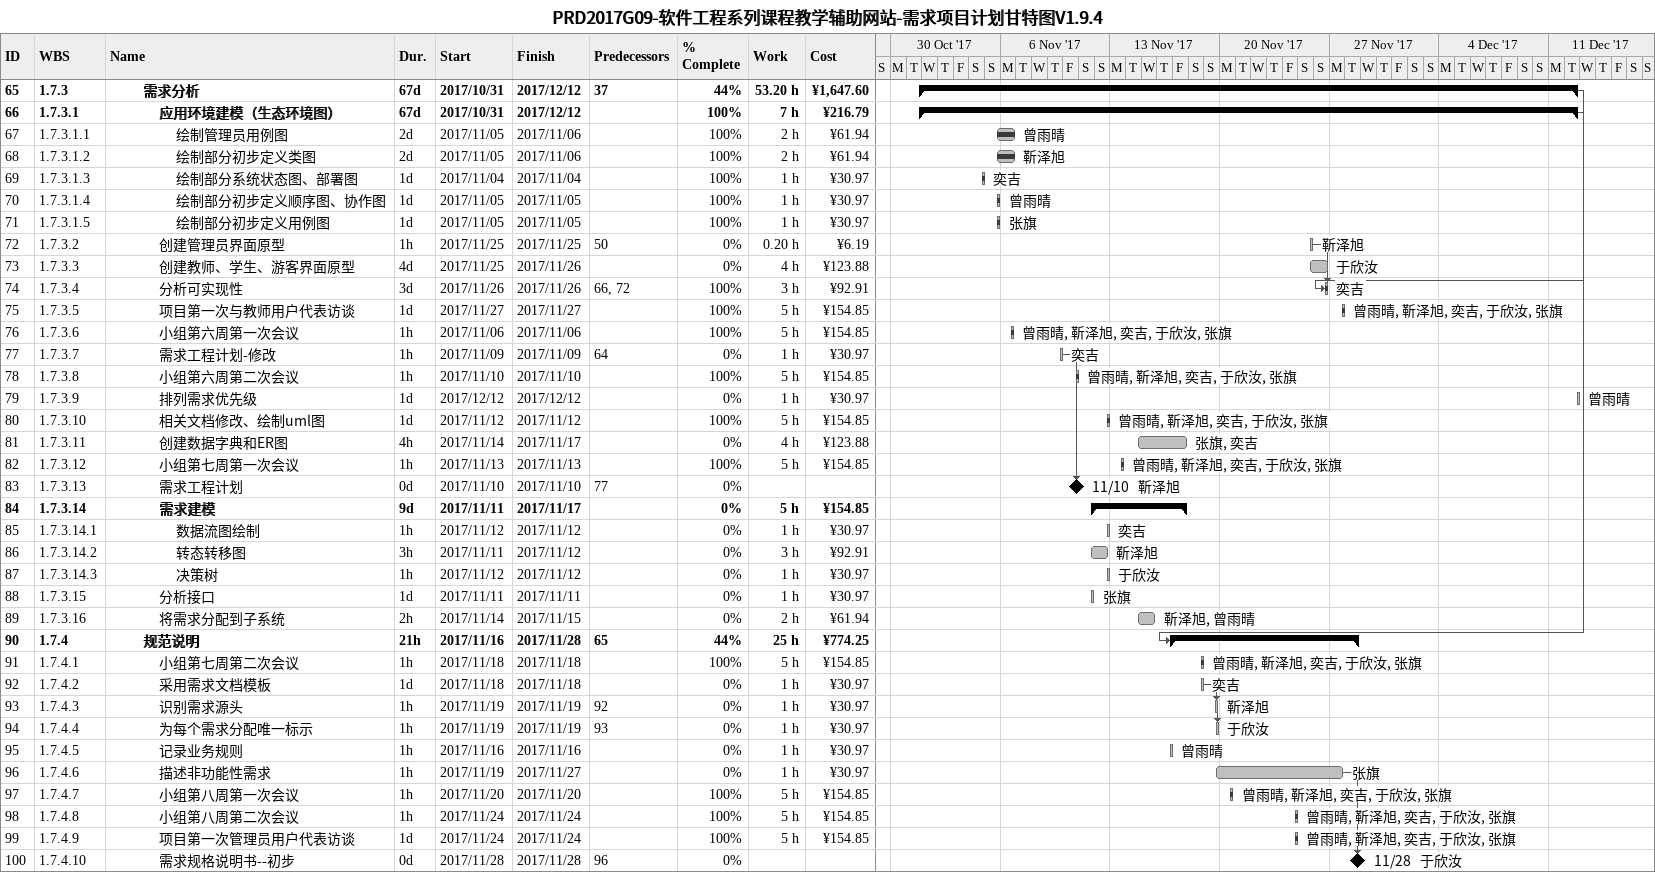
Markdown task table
PRD2017G09-软件工程系列课程教学辅助网站-需求项目计划甘特图V1.9.4

| ID | WBS | Task | Duration | Start | Finish | Predecessors | Resources | % complete | Work (h) | Cost (¥) |
|---|---|---|---|---|---|---|---|---|---|---|
| 65 | 1.7.3 | **需求分析** | 67d | 2017-10-31 | 2017-12-12 | 37 |  | 44 | 53.20 | 1647.60 |
| 66 | 1.7.3.1 | **应用环境建模（生态环境图）** | 67d | 2017-10-31 | 2017-12-12 |  |  | 100 | 7 | 216.79 |
| 67 | 1.7.3.1.1 | 绘制管理员用例图 | 2d | 2017-11-05 | 2017-11-06 |  | 曾雨晴 | 100 | 2 | 61.94 |
| 68 | 1.7.3.1.2 | 绘制部分初步定义类图 | 2d | 2017-11-05 | 2017-11-06 |  | 靳泽旭 | 100 | 2 | 61.94 |
| 69 | 1.7.3.1.3 | 绘制部分系统状态图、部署图 | 1d | 2017-11-04 | 2017-11-04 |  | 奕吉 | 100 | 1 | 30.97 |
| 70 | 1.7.3.1.4 | 绘制部分初步定义顺序图、协作图 | 1d | 2017-11-05 | 2017-11-05 |  | 曾雨晴 | 100 | 1 | 30.97 |
| 71 | 1.7.3.1.5 | 绘制部分初步定义用例图 | 1d | 2017-11-05 | 2017-11-05 |  | 张旗 | 100 | 1 | 30.97 |
| 72 | 1.7.3.2 | 创建管理员界面原型 | 1h | 2017-11-25 | 2017-11-25 | 50 | 靳泽旭 | 0 | 0.20 | 6.19 |
| 73 | 1.7.3.3 | 创建教师、学生、游客界面原型 | 4d | 2017-11-25 | 2017-11-26 |  | 于欣汝 | 0 | 4 | 123.88 |
| 74 | 1.7.3.4 | 分析可实现性 | 3d | 2017-11-26 | 2017-11-26 | 66, 72 | 奕吉 | 100 | 3 | 92.91 |
| 75 | 1.7.3.5 | 项目第一次与教师用户代表访谈 | 1d | 2017-11-27 | 2017-11-27 |  | 曾雨晴, 靳泽旭, 奕吉, 于欣汝, 张旗 | 100 | 5 | 154.85 |
| 76 | 1.7.3.6 | 小组第六周第一次会议 | 1h | 2017-11-06 | 2017-11-06 |  | 曾雨晴, 靳泽旭, 奕吉, 于欣汝, 张旗 | 100 | 5 | 154.85 |
| 77 | 1.7.3.7 | 需求工程计划-修改 | 1h | 2017-11-09 | 2017-11-09 | 64 | 奕吉 | 0 | 1 | 30.97 |
| 78 | 1.7.3.8 | 小组第六周第二次会议 | 1h | 2017-11-10 | 2017-11-10 |  | 曾雨晴, 靳泽旭, 奕吉, 于欣汝, 张旗 | 100 | 5 | 154.85 |
| 79 | 1.7.3.9 | 排列需求优先级 | 1d | 2017-12-12 | 2017-12-12 |  | 曾雨晴 | 0 | 1 | 30.97 |
| 80 | 1.7.3.10 | 相关文档修改、绘制uml图 | 1d | 2017-11-12 | 2017-11-12 |  | 曾雨晴, 靳泽旭, 奕吉, 于欣汝, 张旗 | 100 | 5 | 154.85 |
| 81 | 1.7.3.11 | 创建数据字典和ER图 | 4h | 2017-11-14 | 2017-11-17 |  | 张旗, 奕吉 | 0 | 4 | 123.88 |
| 82 | 1.7.3.12 | 小组第七周第一次会议 | 1h | 2017-11-13 | 2017-11-13 |  | 曾雨晴, 靳泽旭, 奕吉, 于欣汝, 张旗 | 100 | 5 | 154.85 |
| 83 | 1.7.3.13 | 需求工程计划 | 0d | 2017-11-10 | 2017-11-10 | 77 | 靳泽旭 | 0 |  |  |
| 84 | 1.7.3.14 | **需求建模** | 9d | 2017-11-11 | 2017-11-17 |  |  | 0 | 5 | 154.85 |
| 85 | 1.7.3.14.1 | 数据流图绘制 | 1h | 2017-11-12 | 2017-11-12 |  | 奕吉 | 0 | 1 | 30.97 |
| 86 | 1.7.3.14.2 | 转态转移图 | 3h | 2017-11-11 | 2017-11-12 |  | 靳泽旭 | 0 | 3 | 92.91 |
| 87 | 1.7.3.14.3 | 决策树 | 1h | 2017-11-12 | 2017-11-12 |  | 于欣汝 | 0 | 1 | 30.97 |
| 88 | 1.7.3.15 | 分析接口 | 1d | 2017-11-11 | 2017-11-11 |  | 张旗 | 0 | 1 | 30.97 |
| 89 | 1.7.3.16 | 将需求分配到子系统 | 2h | 2017-11-14 | 2017-11-15 |  | 靳泽旭, 曾雨晴 | 0 | 2 | 61.94 |
| 90 | 1.7.4 | **规范说明** | 21h | 2017-11-16 | 2017-11-28 | 65 |  | 44 | 25 | 774.25 |
| 91 | 1.7.4.1 | 小组第七周第二次会议 | 1h | 2017-11-18 | 2017-11-18 |  | 曾雨晴, 靳泽旭, 奕吉, 于欣汝, 张旗 | 100 | 5 | 154.85 |
| 92 | 1.7.4.2 | 采用需求文档模板 | 1d | 2017-11-18 | 2017-11-18 |  | 奕吉 | 0 | 1 | 30.97 |
| 93 | 1.7.4.3 | 识别需求源头 | 1h | 2017-11-19 | 2017-11-19 | 92 | 靳泽旭 | 0 | 1 | 30.97 |
| 94 | 1.7.4.4 | 为每个需求分配唯一标示 | 1h | 2017-11-19 | 2017-11-19 | 93 | 于欣汝 | 0 | 1 | 30.97 |
| 95 | 1.7.4.5 | 记录业务规则 | 1h | 2017-11-16 | 2017-11-16 |  | 曾雨晴 | 0 | 1 | 30.97 |
| 96 | 1.7.4.6 | 描述非功能性需求 | 1h | 2017-11-19 | 2017-11-27 |  | 张旗 | 0 | 1 | 30.97 |
| 97 | 1.7.4.7 | 小组第八周第一次会议 | 1h | 2017-11-20 | 2017-11-20 |  | 曾雨晴, 靳泽旭, 奕吉, 于欣汝, 张旗 | 100 | 5 | 154.85 |
| 98 | 1.7.4.8 | 小组第八周第二次会议 | 1h | 2017-11-24 | 2017-11-24 |  | 曾雨晴, 靳泽旭, 奕吉, 于欣汝, 张旗 | 100 | 5 | 154.85 |
| 99 | 1.7.4.9 | 项目第一次管理员用户代表访谈 | 1d | 2017-11-24 | 2017-11-24 |  | 曾雨晴, 靳泽旭, 奕吉, 于欣汝, 张旗 | 100 | 5 | 154.85 |
| 100 | 1.7.4.10 | 需求规格说明书--初步 | 0d | 2017-11-28 | 2017-11-28 | 96 | 于欣汝 | 0 |  |  |
